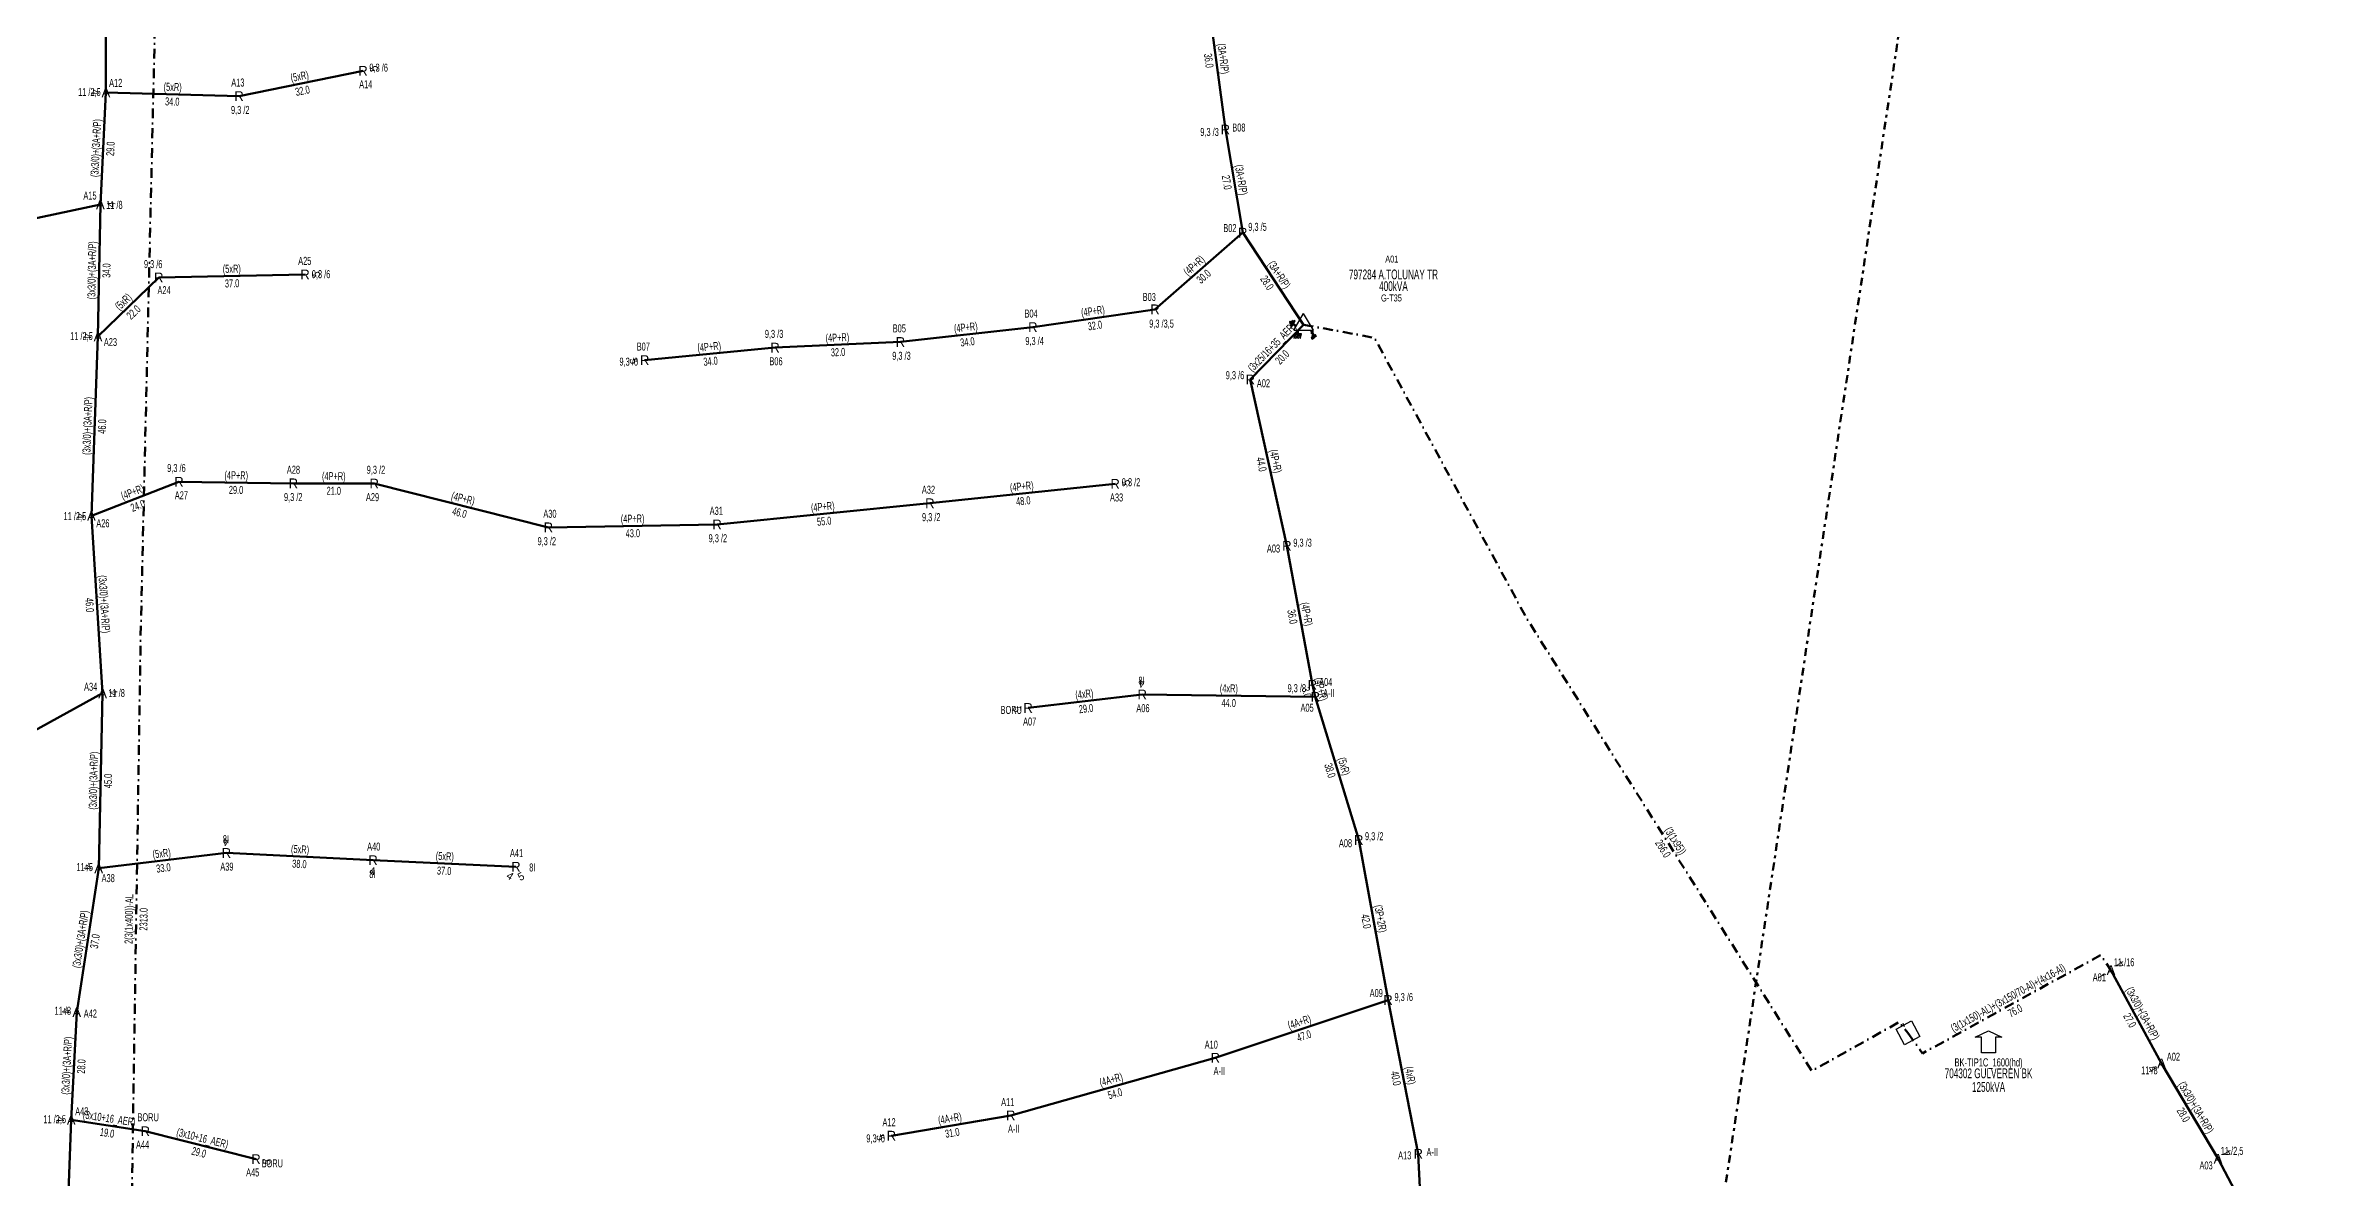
# Model space of a CAD drawing. Header units: millimetres. Extents: x 554556 to 559004, y 4084130 to 4087120.
# Drawn here: x 556513 to 557095, y 4086119 to 4086409 of the extents above; entities that cross this region are included whole.
import ezdxf
from ezdxf.enums import TextEntityAlignment as Align

# ---------------------------------------------------------------- set-up
doc = ezdxf.new("R2010")
doc.units = ezdxf.units.MM
doc.linetypes.add('DASHDOT', pattern=[5, 2.5, -1.25, 0, -1.25])
doc.linetypes.add('DASHEDXX', pattern=[5.05, 2, -1.175, 0.7, -1.175])
for name, color, linetype, lineweight in [('DIREK_AG_MEVCUT', 120, 'Continuous', 25), ('DIREK_OG_MEVCUT', 16, 'Continuous', 25), ('HAT_AG_HAVAI_MEVCUT', 126, 'Continuous', 50), ('HAT_ENH_YERALTI_YENI', 6, 'DASHDOT', 70), ('HAT_OG_HAVAI_MEVCUT', 48, 'Continuous', 70), ('HAT_OG_YERALTI_MEVCUT', 48, 'DASHDOT', 70), ('TRAFO_MEVCUT', 5, 'Continuous', 30), ('TRAFO_TADILAT_BYSK', 5, 'Continuous', 30)]:
    doc.layers.add(name, color=color, linetype=linetype, lineweight=lineweight)
doc.styles.add('Direk', font='B_CAD')
doc.styles.get("Standard").update_dxf_attribs({"font": 'Arial'})

# ---------------------------------------------------------------- blocks, each defined once
blk = doc.blocks.new('MEV_BINA_KARE')
at = {"layer": 'TRAFO_MEVCUT', "linetype": 'Continuous'}
for p, q in [((-2.25, -2.25), (-2.25, 2.25)), ((-2.25, 2.25), (2.25, 2.25)), ((0, 1.8), (0, 2.7)), ((2.25, 2.25), (2.25, -2.25)), ((2.25, -2.25), (-2.25, -2.25))]:
    blk.add_line(p, q, dxfattribs=at)
blk = doc.blocks.new('MEV_BETKOSK')
at = {"layer": 'TRAFO_MEVCUT', "linetype": 'Continuous'}
for p, q in [((-3.4, 2), (0, 3.6)), ((-1.8, 2), (-3.4, 2)), ((-1.8, -2), (-1.8, 2)), ((0, 3.6), (3.4, 2)), ((3.4, 2), (1.8, 2)), ((1.8, 2), (1.8, -2)), ((1.8, -2), (-1.8, -2))]:
    blk.add_line(p, q, dxfattribs=at)
blk = doc.blocks.new('MEV_DIREK')
h = blk.add_hatch(color=32)
h.paths.add_polyline_path([(-2.14, 0.97), (-2.35, 1.09), (-3.31, -0.55), (-3.09, -0.67), (-2.67, 0.06), (-1.89, -0.39), (-1.79, -0.22), (-2.56, 0.23)])
h.paths.add_polyline_path([(-3.46, -0.17), (-3.33, -0.25), (-2.61, 0.99), (-2.74, 1.06)])
h.paths.add_polyline_path([(-3.54, 0.29), (-3.41, 0.22), (-3.05, 0.82), (-3.18, 0.9)])
h.paths.add_polyline_path([(-3.58, 0.81), (-3.66, 0.68), (-3.53, 0.61), (-3.45, 0.74)])
h.paths.add_polyline_path([(-1.51, -2.34), (-2.26, -2.33), (-2.52, -3.47), (-2.42, -3.47), (-2.21, -2.53), (-1.91, -2.54), (-2.12, -3.47), (-2.02, -3.47), (-1.81, -2.54), (-1.51, -2.54), (-1.72, -3.47), (-1.62, -3.48), (-1.41, -2.54), (-1.11, -2.54), (-1.32, -3.48), (-1.22, -3.48), (-1.01, -2.54), (-0.71, -2.55), (-0.92, -3.48), (-0.82, -3.48), (-0.56, -2.35), (-1.31, -2.34), (-1.31, -1.44), (-1.51, -1.44)])
at = {"layer": 'TRAFO_MEVCUT'}
for points in [[(2.35, -1.57), (2.12, -1.92), (2.08, -1.44), (1.94, -1.44), (2.01, -2.32), (2.25, -1.96), (2.31, -2.67), (2.1, -2.67), (2.39, -2.87), (2.4, -2.86), (2.64, -2.49), (2.45, -2.63)], [(2.35, -1.57), (2.12, -1.92), (2.08, -1.44), (1.94, -1.44), (2.01, -2.32), (2.25, -1.96), (2.31, -2.67), (2.1, -2.67), (2.39, -2.87), (1.98, -3.19), (2.2, -3.79), (2.26, -3.74), (2.08, -3.26), (2.26, -3.13), (2.44, -3.6), (2.49, -3.56), (2.32, -3.08), (2.49, -2.94), (2.67, -3.42), (2.73, -3.38), (2.55, -2.9), (2.73, -2.76), (2.91, -3.24), (2.97, -3.2), (2.79, -2.72), (2.97, -2.58), (3.15, -3.06), (3.21, -3.01), (2.98, -2.42), (2.4, -2.86), (2.64, -2.49), (2.45, -2.63)], [(2.97, -2.58), (3.15, -3.06), (3.21, -3.01), (2.98, -2.42), (2.4, -2.86), (2.64, -2.49), (2.45, -2.63), (2.35, -1.57), (2.12, -1.92), (2.08, -1.44), (1.94, -1.44), (2.01, -2.32), (2.25, -1.96), (2.31, -2.67), (2.1, -2.67), (2.39, -2.87), (1.98, -3.19), (2.2, -3.79), (2.26, -3.74), (2.08, -3.26), (2.26, -3.13), (2.44, -3.6), (2.49, -3.56), (2.32, -3.08), (2.49, -2.94), (2.67, -3.42), (2.73, -3.38), (2.55, -2.9), (2.73, -2.76), (2.91, -3.24), (2.97, -3.2), (2.79, -2.72)]]:
    blk.add_hatch(color=32, dxfattribs=at).paths.add_polyline_path(points)
at = {"layer": 'TRAFO_MEVCUT', "linetype": 'Continuous'}
for p, q in [((-2.5, -1.44), (0, 2.89)), ((2.5, -1.44), (0, 2.89)), ((-2.5, -1.44), (2.5, -1.44))]:
    blk.add_line(p, q, dxfattribs=at)
at = {"layer": 'TRAFO_MEVCUT', "color": 32, "flags": 128}
blk.add_lwpolyline([(1.94, -1.44), (2.08, -1.44), (2.12, -1.92), (2.35, -1.57), (2.45, -2.63), (2.64, -2.49), (2.4, -2.86), (2.98, -2.42), (3.21, -3.01), (3.15, -3.06), (2.97, -2.58), (2.79, -2.72), (2.97, -3.2), (2.91, -3.24), (2.73, -2.76), (2.55, -2.9), (2.73, -3.38), (2.67, -3.42), (2.49, -2.94), (2.32, -3.08), (2.49, -3.56), (2.44, -3.6), (2.26, -3.13), (2.08, -3.26), (2.26, -3.74), (2.2, -3.79), (1.98, -3.19), (2.39, -2.87), (2.1, -2.67), (2.31, -2.67), (2.25, -1.96), (2.01, -2.32), (1.94, -1.44)], dxfattribs=at)
at = {"layer": 'TRAFO_TADILAT_BYSK', "color": 32, "flags": 128}
for points in [[(-3.53, 0.61), (-3.45, 0.74), (-3.58, 0.81), (-3.66, 0.68), (-3.53, 0.61)], [(-3.41, 0.22), (-3.05, 0.82), (-3.18, 0.9), (-3.54, 0.29), (-3.41, 0.22)], [(-3.33, -0.25), (-2.61, 0.99), (-2.74, 1.06), (-3.46, -0.17), (-3.33, -0.25)], [(-1.79, -0.22), (-2.56, 0.23), (-2.14, 0.97), (-2.35, 1.09), (-3.31, -0.55), (-3.09, -0.67), (-2.67, 0.06), (-1.89, -0.39), (-1.79, -0.22)], [(-1.31, -1.44), (-1.51, -1.44), (-1.51, -2.34), (-2.26, -2.33), (-2.52, -3.47), (-2.42, -3.47), (-2.21, -2.53), (-1.91, -2.54), (-2.12, -3.47), (-2.02, -3.47), (-1.81, -2.54), (-1.51, -2.54), (-1.72, -3.47), (-1.62, -3.48), (-1.41, -2.54), (-1.11, -2.54), (-1.32, -3.48), (-1.22, -3.48), (-1.01, -2.54), (-0.71, -2.55), (-0.92, -3.48), (-0.82, -3.48), (-0.56, -2.35), (-1.31, -2.34), (-1.31, -1.44)]]:
    blk.add_lwpolyline(points, dxfattribs=at)

msp = doc.modelspace()

# ---------------------------------------------------------------- linework, layer by layer
at = {"color": 2, "linetype": 'DASHEDXX', "lineweight": 60}
msp.add_lwpolyline([(556991.207702, 4084967.620734), (556878.407408, 4085683.123631), (557094.569701, 4087119.987295)], dxfattribs=at)
at = {"layer": 'HAT_AG_HAVAI_MEVCUT'}
for p, q in [((556815.52, 4086387.27), (556810.76, 4086423.11)), ((556562.85, 4086395.84), (556594.61, 4086402.32)), ((556528.74, 4086396.8), (556562.85, 4086395.84)), ((556819.98, 4086360.86), (556815.52, 4086387.27)), ((556527.32, 4086368.1), (556484.21, 4086358.95)), ((556797.49, 4086341.21), (556819.98, 4086360.86)), ((556819.98, 4086360.86), (556835.574615, 4086337.286614)), ((556526.71, 4086334.26), (556542.29, 4086349.36)), ((556542.29, 4086349.36), (556579.76, 4086350.14)), ((556766.2, 4086336.66), (556797.49, 4086341.21)), ((556732.27, 4086332.85), (556766.2, 4086336.66)), ((556821.91, 4086323.23), (556835.574615, 4086337.286614)), ((556666.75, 4086328.2), (556700.16, 4086331.4)), ((556700.16, 4086331.4), (556732.27, 4086332.85)), ((556831.29, 4086280.63), (556821.91, 4086323.23)), ((556547.45, 4086297.02), (556525.02, 4086288.29)), ((556576.76, 4086296.63), (556547.45, 4086297.02)), ((556597.48, 4086296.57), (556576.76, 4086296.63)), ((556642.09, 4086285.36), (556597.48, 4086296.57)), ((556787.29, 4086296.5), (556739.82, 4086291.52)), ((556739.82, 4086291.52), (556685.31, 4086286.1)), ((556685.31, 4086286.1), (556642.09, 4086285.36)), ((556837.82, 4086245.01), (556831.29, 4086280.63)), ((556527.9, 4086242.84), (556486.02, 4086219.84)), ((556794.23, 4086242.53), (556764.98, 4086239.09)), ((556838.57, 4086241.95), (556794.23, 4086242.53)), ((556838.57, 4086241.95), (556837.82, 4086245.01)), ((556849.7, 4086205.27), (556838.57, 4086241.95)), ((556526.89, 4086198.01), (556559.61, 4086201.94)), ((556559.61, 4086201.94), (556597.18, 4086200.08)), ((556857.2, 4086164.27), (556849.7, 4086205.27)), ((556597.18, 4086200.08), (556633.78, 4086198.41)), ((556812.94, 4086149.48), (556857.2, 4086164.27)), ((556864.94, 4086124.89), (556857.2, 4086164.27)), ((556760.54, 4086134.71), (556812.94, 4086149.48)), ((556519.85, 4086133.55), (556538.84, 4086130.64)), ((556729.96, 4086129.51), (556760.54, 4086134.71)), ((556538.84, 4086130.64), (556567.2, 4086123.48)), ((556867.41, 4086074.71), (556864.94, 4086124.89))]:
    msp.add_line(p, q, dxfattribs=at)
at = {"layer": 'HAT_ENH_YERALTI_YENI', "flags": 128}
msp.add_lwpolyline([(556011.951245, 4085555.697078), (556013.338518, 4085556.324654), (556013.582355, 4085563.110998), (556049.522626, 4085566.674968), (556088.960394, 4085570.57909), (556120.164944, 4085572.552971), (556160.166226, 4085573.9257), (556183.161659, 4085575.000359), (556214.97586, 4085574.913041), (556243.169523, 4085576.365454), (556294.285573, 4085576.529686), (556345.980928, 4085577.157556), (556377.60759, 4085577.356103), (556412.031458, 4085577.562454), (556442.324714, 4085577.820158), (556476.708571, 4085578.63504), (556494.740897, 4085579.002957), (556503.105968, 4085579.687017), (556513.171415, 4085580.468799), (556537.854286, 4085611.259616), (556538.164158, 4085632.507743), (556564.776655, 4085633.588578), (556581.523018, 4085634.314254), (556590.398591, 4085634.705003), (556592.178997, 4085634.773115), (556591.833209, 4085635.840548), (556586.481007, 4085637.764935), (556584.391243, 4085642.395492), (556575.933183, 4085681.766455), (556565.676679, 4085727.330025), (556554.833825, 4085775.893888), (556551.34729, 4085816.71952), (556534.947616, 4085986.12531), (556535.362463, 4086112.479782), (556537.641782, 4086257.492795), (556543.625782, 4086513.766446), (556686.577519, 4086543.365235), (556735.656701, 4086551.22359), (556697.267721, 4086650.036469), (556593.937797, 4086843.386646), (556542.76659, 4086928.708658), (556514.237245, 4086977.948445), (556481.08281, 4087038.836242), (556523.013152, 4087042.662585), (556536.104749, 4087041.216777)], dxfattribs=at)
at = {"layer": 'HAT_OG_HAVAI_MEVCUT'}
for p, q in [((556528.74, 4086396.8), (556528.71, 4086433.3)), ((556527.32, 4086368.1), (556528.74, 4086396.8)), ((556526.71, 4086334.26), (556527.32, 4086368.1)), ((556525.02, 4086288.29), (556526.71, 4086334.26)), ((556527.9, 4086242.84), (556525.02, 4086288.29)), ((556526.89, 4086198.01), (556527.9, 4086242.84)), ((556521.27, 4086161.16), (556526.89, 4086198.01)), ((557042.403, 4086171.899), (557055.358162, 4086148.020349)), ((556519.85, 4086133.55), (556521.27, 4086161.16)), ((557069.821256, 4086123.606654), (557055.358162, 4086148.020349)), ((556518.06, 4086085.04), (556519.85, 4086133.55)), ((557081.94, 4086100.72), (557069.821256, 4086123.606654))]:
    msp.add_line(p, q, dxfattribs=at)
at = {"layer": 'HAT_OG_YERALTI_MEVCUT', "flags": 128}
for points in [[(556835.574615, 4086337.286614), (556853.697629, 4086333.914639), (556892.744096, 4086261.993041), (556965.746431, 4086146.117137), (556988.102395, 4086158.592012), (556990.392988, 4086155.851669)], [(556990.392988, 4086155.851669), (556994.087519, 4086150.565348), (557039.765631, 4086175.779666), (557042.403, 4086171.899)]]:
    msp.add_lwpolyline(points, dxfattribs=at)

# ---------------------------------------------------------------- block references
at = {"layer": 'TRAFO_MEVCUT'}
for name, p in [('MEV_DIREK', (556835.574615, 4086337.286614)), ('MEV_BETKOSK', (557011.034161, 4086152.740224))]:
    msp.add_blockref(name, p, dxfattribs=at)
at = {"layer": 'TRAFO_MEVCUT', "rotation": 28.077651}
msp.add_blockref('MEV_BINA_KARE', (556990.392988, 4086155.851669), dxfattribs=at)

# ---------------------------------------------------------------- texts
at = {"layer": 'DIREK_AG_MEVCUT', "linetype": 'ByBlock', "width": 0.53}
for s, p in [('A13', (556562.547399, 4086399.326894)), ('A14', (556595.309691, 4086398.890651)), ('9,3 /6', (556598.614425, 4086403.137024)), ('9,3 /2', (556563.15704, 4086392.301956)), ('9,3 /3', (556811.4731, 4086386.659743)), ('B08', (556818.980872, 4086387.791886)), ('B02', (556816.683519, 4086362.036099)), ('9,3 /5', (556823.757775, 4086362.350826)), ('9,3 /6', (556540.853433, 4086352.802981)), ('A25', (556579.687157, 4086353.639242)), ('A24', (556543.637746, 4086346.129894)), ('9,3 /6', (556583.857998, 4086350.225307)), ('B04', (556765.752835, 4086340.131317)), ('B03', (556796.026965, 4086344.389549)), ('9,3 /3', (556699.911169, 4086334.933353)), ('B05', (556731.995622, 4086336.339229)), ('9,3 /3,5', (556799.169071, 4086337.56095)), ('B07', (556666.416298, 4086331.684056)), ('9,3 /3', (556732.548061, 4086329.31393)), ('9,3 /4', (556766.656913, 4086333.113015)), ('9,3 /6', (556662.672374, 4086327.809446)), ('B06', (556700.405874, 4086327.908647)), ('9,3 /6', (556817.989539, 4086324.345743)), ('A02', (556825.276327, 4086322.27196)), ('9,3 /6', (556546.808097, 4086300.56903)), ('A28', (556576.788351, 4086300.129885)), ('9,3 /2', (556597.92394, 4086300.116088)), ('A27', (556548.072928, 4086293.57588)), ('A32', (556739.46426, 4086295.001874)), ('9,3 /2', (556791.358276, 4086296.926796)), ('9,3 /2', (556576.73161, 4086293.125305)), ('A29', (556597.045223, 4086293.097109)), ('A30', (556642.489999, 4086288.837068)), ('A31', (556685.10672, 4086289.594092)), ('9,3 /2', (556740.181875, 4086287.97808)), ('A33', (556787.655175, 4086293.019103)), ('9,3 /2', (556641.682245, 4086281.815509)), ('9,3 /2', (556685.515284, 4086282.571476)), ('A03', (556827.859087, 4086279.938019)), ('9,3 /3', (556835.296839, 4086281.43814)), ('8I', (556794.046212, 4086246.061577)), ('9,3 /8', (556833.823344, 4086244.154652)), ('A04', (556841.242498, 4086245.742469)), ('A-II', (556842.05708, 4086242.905633)), ('BORU', (556760.673086, 4086238.583477)), ('A07', (556765.388806, 4086235.613957)), ('A06', (556794.411899, 4086239.03473)), ('A05', (556836.466825, 4086239.152384)), ('9,3 /2', (556853.662433, 4086206.230296)), ('8I', (556559.486544, 4086205.462341)), ('A40', (556597.346299, 4086203.576047)), ('A41', (556633.939533, 4086201.906362)), ('A08', (556846.298467, 4086204.445638)), ('A39', (556559.732598, 4086198.442148)), ('8I', (556597.012121, 4086196.550752)), ('8I', (556637.974454, 4086198.218614)), ('A09', (556854.186719, 4086166.050489)), ('9,3 /6', (556861.216859, 4086165.032111)), ('A10', (556811.910298, 4086152.825103)), ('A-II', (556813.980082, 4086146.101178)), ('A11', (556759.770772, 4086138.124424)), ('BORU', (556539.56738, 4086134.234223)), ('A12', (556729.373262, 4086132.960469)), ('A-II', (556761.315021, 4086131.269865)), ('A44', (556538.145762, 4086127.209543)), ('9,3 /6', (556725.92735, 4086128.824265)), ('A-II', (556868.532298, 4086125.329091)), ('A45', (556566.343244, 4086120.086481)), ('BORU', (556571.385406, 4086122.423318)), ('A13', (556861.465856, 4086124.465351))]:
    msp.add_text(s, height=2.05, dxfattribs=at).set_placement(p, align=Align.MIDDLE_CENTER)
at = {"layer": 'DIREK_AG_MEVCUT', "linetype": 'ByBlock', "style": 'Direk'}
for p in [(556594.61, 4086402.32), (556562.85, 4086395.84), (556815.52, 4086387.27), (556819.98, 4086360.86), (556542.29, 4086349.36), (556579.76, 4086350.14), (556797.49, 4086341.21), (556766.2, 4086336.66), (556666.75, 4086328.2), (556700.16, 4086331.4), (556732.27, 4086332.85), (556821.91, 4086323.23), (556547.45, 4086297.02), (556576.76, 4086296.63), (556597.48, 4086296.57), (556787.29, 4086296.5), (556739.82, 4086291.52), (556642.09, 4086285.36), (556685.31, 4086286.1), (556831.29, 4086280.63), (556794.23, 4086242.53), (556837.82, 4086245.01), (556838.57, 4086241.95), (556764.98, 4086239.09), (556559.61, 4086201.94), (556849.7, 4086205.27), (556597.18, 4086200.08), (556633.78, 4086198.41), (556857.2, 4086164.27), (556812.94, 4086149.48), (556538.84, 4086130.64), (556760.54, 4086134.71), (556729.96, 4086129.51), (556864.94, 4086124.89), (556567.2, 4086123.48)]:
    msp.add_text('R', height=2.5, dxfattribs=at).set_placement(p, align=Align.MIDDLE_CENTER)
at = {"layer": 'DIREK_AG_MEVCUT', "color": 32, "style": 'Direk'}
for s, rotation, p in [('5', 461.531793, (556597.353479, 4086402.879753)), ('5', 451.192534, (556582.559394, 4086350.198274)), ('5', 275.471084, (556663.962756, 4086327.933039)), ('5', 455.9889, (556790.074718, 4086296.79214)), ('4', 182.979068, (556794.084481, 4086245.326216)), ('5', 276.707564, (556762.199165, 4086238.762955)), ('4', 182.007363, (556559.511922, 4086204.738282)), ('4', 357.276617, (556597.046961, 4086197.283162)), ('4', 327.387496, (556632.270927, 4086196.051463)), ('5', 387.387496, (556635.068017, 4086195.923836)), ('5', 279.650595, (556727.199625, 4086129.04061)), ('5', 435.830732, (556569.914815, 4086122.794595))]:
    msp.add_text(s, height=2, rotation=rotation, dxfattribs=at).set_placement(p, align=Align.MIDDLE_CENTER)
at = {"layer": 'DIREK_OG_MEVCUT', "linetype": 'ByBlock', "width": 0.53}
for s, p in [('A12', (556531.248442, 4086399.240844)), ('11 /2,5', (556524.513793, 4086396.902749)), ('A15', (556524.655595, 4086370.36957)), ('11 /8', (556530.90965, 4086367.978873)), ('11 /2,5', (556522.484188, 4086334.375754)), ('A23', (556529.907387, 4086332.836373)), ('11 /2,5', (556520.792766, 4086288.233912)), ('A26', (556527.970101, 4086286.406678)), ('A34', (556524.832914, 4086244.526115)), ('11 /8', (556531.49098, 4086242.913187)), ('11 /5', (556523.309219, 4086198.322081)), ('A38', (556529.325204, 4086195.496082)), ('11 /8', (556517.69716, 4086161.523405)), ('A42', (556524.752034, 4086160.805831)), ('11 /2,5', (556515.627154, 4086133.736493)), ('A43', (556522.563393, 4086135.760769))]:
    msp.add_text(s, height=2.05, dxfattribs=at).set_placement(p, align=Align.MIDDLE_CENTER)
at = {"layer": 'DIREK_OG_MEVCUT', "color": 32, "linetype": 'ByBlock', "style": 'Direk'}
for rotation, p in [(268.607279, (556525.940827, 4086396.868054)), (448.067382, (556530.118407, 4086368.005572)), (268.430938, (556523.91105, 4086334.336669)), (270.760177, (556522.220246, 4086288.252852)), (91.167573, (556530.699419, 4086242.897054)), (265.018999, (556524.100574, 4086198.253111)), (264.192232, (556518.484372, 4086161.443335)), (267.471301, (556517.052727, 4086133.673535))]:
    msp.add_text('4', height=2, rotation=rotation, dxfattribs=at).set_placement(p, align=Align.MIDDLE_CENTER)
at = {"layer": 'DIREK_OG_MEVCUT', "linetype": 'ByBlock', "style": 'Direk'}
for p in [(556528.74, 4086396.8), (556527.32, 4086368.1), (556526.71, 4086334.26), (556525.02, 4086288.29), (556527.9, 4086242.84), (556526.89, 4086198.01), (556521.27, 4086161.16), (556519.85, 4086133.55)]:
    msp.add_text('A', height=2.5, dxfattribs=at).set_placement(p, align=Align.MIDDLE_CENTER)
at = {"layer": 'DIREK_OG_MEVCUT', "style": 'Direk'}
for p in [(557042.403, 4086171.899), (557055.358162, 4086148.020349), (557069.821256, 4086123.606654)]:
    msp.add_text('A', height=2.5, dxfattribs=at).set_placement(p, align=Align.MIDDLE_CENTER)
at = {"layer": 'DIREK_OG_MEVCUT', "color": 32, "style": 'Direk'}
for s, rotation, p in [('4', 121.341198, (557044.794438, 4086173.355373)), ('f', 301.341198, (557040.011562, 4086170.442627)), ('4', 299.562452, (557052.92267, 4086146.638908)), ('4', 119.27248, (557072.263707, 4086124.975752))]:
    msp.add_text(s, height=2, rotation=rotation, dxfattribs=at).set_placement(p, align=Align.MIDDLE_CENTER)
at = {"layer": 'DIREK_OG_MEVCUT', "width": 0.53}
for s, p in [('11 /16', (557045.766065, 4086173.947089)), ('A01', (557039.413702, 4086170.078533)), ('A02', (557058.402527, 4086149.747151)), ('11 /8', (557052.244385, 4086146.254176)), ('11 /2,5', (557073.428015, 4086125.628396)), ('A03', (557066.768191, 4086121.895281))]:
    msp.add_text(s, height=2.05, dxfattribs=at).set_placement(p, align=Align.MIDDLE_CENTER)
at = {"layer": 'HAT_AG_HAVAI_MEVCUT', "lineweight": 30, "width": 0.53}
for s, rotation, p in [('36.0', 277.565321, (556812.297399, 4086405.078092, 278405.38)), ('34.0', 358.387879, (556545.771087, 4086395.470336, 278281.425)), ('32.0', 11.531793, (556578.899925, 4086398.247158, 278297.305)), ('27.0', 279.58541, (556816.911867, 4086373.92346, 278407.76)), ('37.0', 1.192534, (556561.04269, 4086348.900184, 278289.88)), ('30.0', 41.144416, (556809.294265, 4086350.394904, 278409.99)), ('28.0', 303.486023, (556827.06839, 4086348.604334)), ('22.0', 44.103659, (556535.091565, 4086341.19963, 278271.145)), ('32.0', 8.273611, (556781.967315, 4086338.093847, 278398.745)), ('32.0', 2.585565, (556716.253345, 4086331.275865, 278366.135)), ('34.0', 6.406905, (556749.32985, 4086333.910309, 278383.1)), ('20.0', 45.810152, (556829.351787, 4086329.665825)), ('34.0', 5.471084, (556683.536042, 4086328.953872, 278350.08)), ('44.0', 282.417681, (556825.769885, 4086301.747219, 278410.955)), ('29.0', 359.237665, (556562.093691, 4086295.975075, 278273.725)), ('21.0', 359.834086, (556587.117539, 4086295.750004, 278288.38)), ('24.0', 381.266529, (556536.543301, 4086291.862882, 278262.51)), ('46.0', 345.894271, (556619.577845, 4086290.140629, 278298.74)), ('48.0', 365.9889, (556763.643685, 4086293.164639, 278369.91)), ('43.0', 360.980905, (556663.714551, 4086284.880125, 278321.045)), ('55.0', 365.67833, (556712.649102, 4086287.964171, 278342.655)), ('36.0', 280.388339, (556833.718933, 4086262.666729, 278415.645)), ('3.0', 283.7716, (556837.369435, 4086243.277656, 278418.91)), ('29.0', 366.707564, (556779.704282, 4086239.965818, 278382.49)), ('44.0', 359.250572, (556816.388882, 4086241.390073, 278397.115)), ('38.0', 286.87964, (556843.321621, 4086223.363192, 278419.285)), ('33.0', 6.848988, (556543.351365, 4086199.131066, 278279.805)), ('38.0', 357.165738, (556578.35297, 4086200.16104, 278298.59)), ('37.0', 357.387496, (556615.441256, 4086198.395883, 278316.89)), ('42.0', 280.366323, (556852.613874, 4086184.61705, 278424.85)), ('47.0', 18.477658, (556835.339395, 4086156.06882, 278428.6)), ('40.0', 281.119545, (556860.235957, 4086144.416072, 278428.6)), ('54.0', 15.741564, (556786.970604, 4086141.276879, 278406.47)), ('19.0', 351.287849, (556529.21625, 4086131.254807)), ('29.0', 345.830732, (556552.811931, 4086126.23586)), ('31.0', 9.650595, (556745.392493, 4086131.272029, 278380.27))]:
    msp.add_text(s, height=2.05, rotation=rotation, dxfattribs=at).set_placement(p, align=Align.TOP_CENTER)
for s, rotation, p in [('(3A+R/P)', 277.565321, (556813.982601, 4086405.301908, 278405.38)), ('(5xR)', 358.387879, (556545.818913, 4086397.169664, 278281.425)), ('(5xR)', 11.531793, (556578.560075, 4086399.912842, 278297.305)), ('(3A+R/P)', 279.58541, (556818.588133, 4086374.20654, 278407.76)), ('(5xR)', 1.192534, (556561.00731, 4086350.599816, 278289.88)), ('(4P+R)', 41.144416, (556808.175735, 4086351.675096, 278409.99)), ('(3A+R/P)', 303.486023, (556828.486225, 4086349.542281)), ('(5xR)', 44.103659, (556533.908435, 4086342.42037, 278271.145)), ('(4P+R)', 8.273611, (556781.722685, 4086339.776153, 278398.745)), ('(4P+R)', 2.585565, (556716.176655, 4086332.974135, 278366.135)), ('(4P+R)', 6.406905, (556749.14015, 4086335.599691, 278383.1)), ('(3x25/16+35_AER)', 45.810152, (556828.132829, 4086330.85079)), ('(4P+R)', 5.471084, (556683.373958, 4086330.646128, 278350.08)), ('(4P+R)', 282.417681, (556827.430115, 4086302.112781, 278410.955)), ('(4P+R)', 381.266529, (556535.926699, 4086293.447118, 278262.51)), ('(4P+R)', 359.237665, (556562.116309, 4086297.674925, 278273.725)), ('(4P+R)', 359.834086, (556587.122461, 4086297.449996, 278288.38)), ('(4P+R)', 365.9889, (556763.466315, 4086294.855361, 278369.91)), ('(4P+R)', 345.894271, (556619.992155, 4086291.789371, 278298.74)), ('(4P+R)', 360.980905, (556663.685449, 4086286.579875, 278321.045)), ('(4P+R)', 365.67833, (556712.480898, 4086289.655829, 278342.655)), ('(4P+R)', 280.388339, (556835.391067, 4086262.973271, 278415.645)), ('(4xR)', 366.707564, (556779.505718, 4086241.654182, 278382.49)), ('(4xR)', 359.250572, (556816.411118, 4086243.089927, 278397.115)), ('(4P+R)', 283.7716, (556839.020565, 4086243.682344, 278418.91)), ('(5xR)', 286.87964, (556844.948379, 4086223.856808, 278419.285)), ('(5xR)', 6.848988, (556543.148635, 4086200.818934, 278279.805)), ('(5xR)', 357.165738, (556578.43703, 4086201.85896, 278298.59)), ('(5xR)', 357.387496, (556615.518744, 4086200.094117, 278316.89)), ('(3P+2R)', 280.366323, (556854.286126, 4086184.92295, 278424.85)), ('(4A+R)', 18.477658, (556834.800605, 4086157.68118, 278428.6)), ('(4A+R)', 15.741564, (556786.509396, 4086142.913121, 278406.47)), ('(4xR)', 281.119545, (556861.904043, 4086144.743928, 278428.6)), ('(3x10+16_AER)', 351.287849, (556529.47375, 4086132.935193)), ('(4A+R)', 9.650595, (556745.107507, 4086132.947971, 278380.27)), ('(3x10+16_AER)', 345.830732, (556553.228069, 4086127.88414))]:
    msp.add_text(s, height=2.05, rotation=rotation, dxfattribs=at).set_placement(p, align=Align.CENTER)
at = {"layer": 'HAT_ENH_YERALTI_YENI', "color": 1, "lineweight": 30, "width": 0.53}
msp.add_text('2(3(1x400))-AL', height=2.05, rotation=89.099498, dxfattribs=at).set_placement((556535.652228, 4086184.999647), align=Align.CENTER)
msp.add_text('2313.0', height=2.05, rotation=89.099498, dxfattribs=at).set_placement((556537.352018, 4086184.97293), align=Align.TOP_CENTER)
at = {"layer": 'HAT_OG_HAVAI_MEVCUT', "lineweight": 30, "width": 0.53}
for rotation, p in [(87.167466, (556527.181038, 4086382.492004, 278264.37)), (88.967298, (556526.165138, 4086351.19532, 278263.66)), (87.894577, (556525.015574, 4086311.306228, 278263.355)), (273.625776, (556527.308299, 4086265.618754, 278262.51)), (88.70937, (556526.545216, 4086220.444145, 278263.95)), (81.328629, (556523.239716, 4086179.713152, 278263.445)), (298.481674, (557049.627705, 4086160.365021)), (87.055835, (556519.711122, 4086147.398658, 278260.635)), (300.64323, (557063.321013, 4086136.246739))]:
    msp.add_text('(3x3/0)+(3A+R/P)', height=2.05, rotation=rotation, dxfattribs=at).set_placement(p, align=Align.CENTER)
for s, rotation, p in [('29.0', 87.167466, (556528.878962, 4086382.407996, 278264.37)), ('34.0', 88.967298, (556527.864862, 4086351.16468, 278263.66)), ('46.0', 87.894577, (556526.714426, 4086311.243772, 278263.355)), ('46.0', 273.625776, (556525.611701, 4086265.511246, 278262.51)), ('45.0', 88.70937, (556528.244784, 4086220.405855, 278263.95)), ('37.0', 81.328629, (556524.920284, 4086179.456848, 278263.445)), ('27.0', 298.481674, (557048.133457, 4086159.554329)), ('28.0', 87.055835, (556521.408878, 4086147.311342, 278260.635)), ('28.0', 300.64323, (557061.858405, 4086135.380264))]:
    msp.add_text(s, height=2.05, rotation=rotation, dxfattribs=at).set_placement(p, align=Align.TOP_CENTER)
at = {"layer": 'HAT_OG_YERALTI_MEVCUT', "lineweight": 30, "width": 0.53}
for s, rotation, p in [('(3(1x95))', 302.21111, (556929.96444, 4086204.508174)), ('(3(1x150)-AL)+(3x150/70-Al)+(4x16-Al)', 28.898698, (557016.515802, 4086163.916661))]:
    msp.add_text(s, height=2.05, rotation=rotation, dxfattribs=at).set_placement(p, align=Align.CENTER)
for s, rotation, p in [('266.0', 302.21111, (556928.526087, 4086203.602005)), ('76.0', 28.898698, (557017.337348, 4086162.428353))]:
    msp.add_text(s, height=2.05, rotation=rotation, dxfattribs=at).set_placement(p, align=Align.TOP_CENTER)
at = {"layer": 'TRAFO_MEVCUT', "width": 0.6}
for s, height, p in [('A01', 1.8, (556858.163122, 4086353.201765)), ('797284 A.TOLUNAY TR', 2.5, (556858.58627, 4086348.90762)), ('400kVA', 2.5, (556858.58627, 4086345.90762)), ('BK-TIP1C_1600(hd)', 2.1, (557011.034161, 4086147.240224)), ('704302 GULVEREN BK', 2.5, (557011.034161, 4086144.240224)), ('1250kVA', 2.5, (557011.034161, 4086140.740224))]:
    msp.add_text(s, height=height, dxfattribs=at).set_placement(p, align=Align.CENTER)
msp.add_text('G-T35', height=1.8, dxfattribs=at).set_placement((556858.068111, 4086345.030864), align=Align.TOP_CENTER)

doc.saveas('drawing.dxf')
